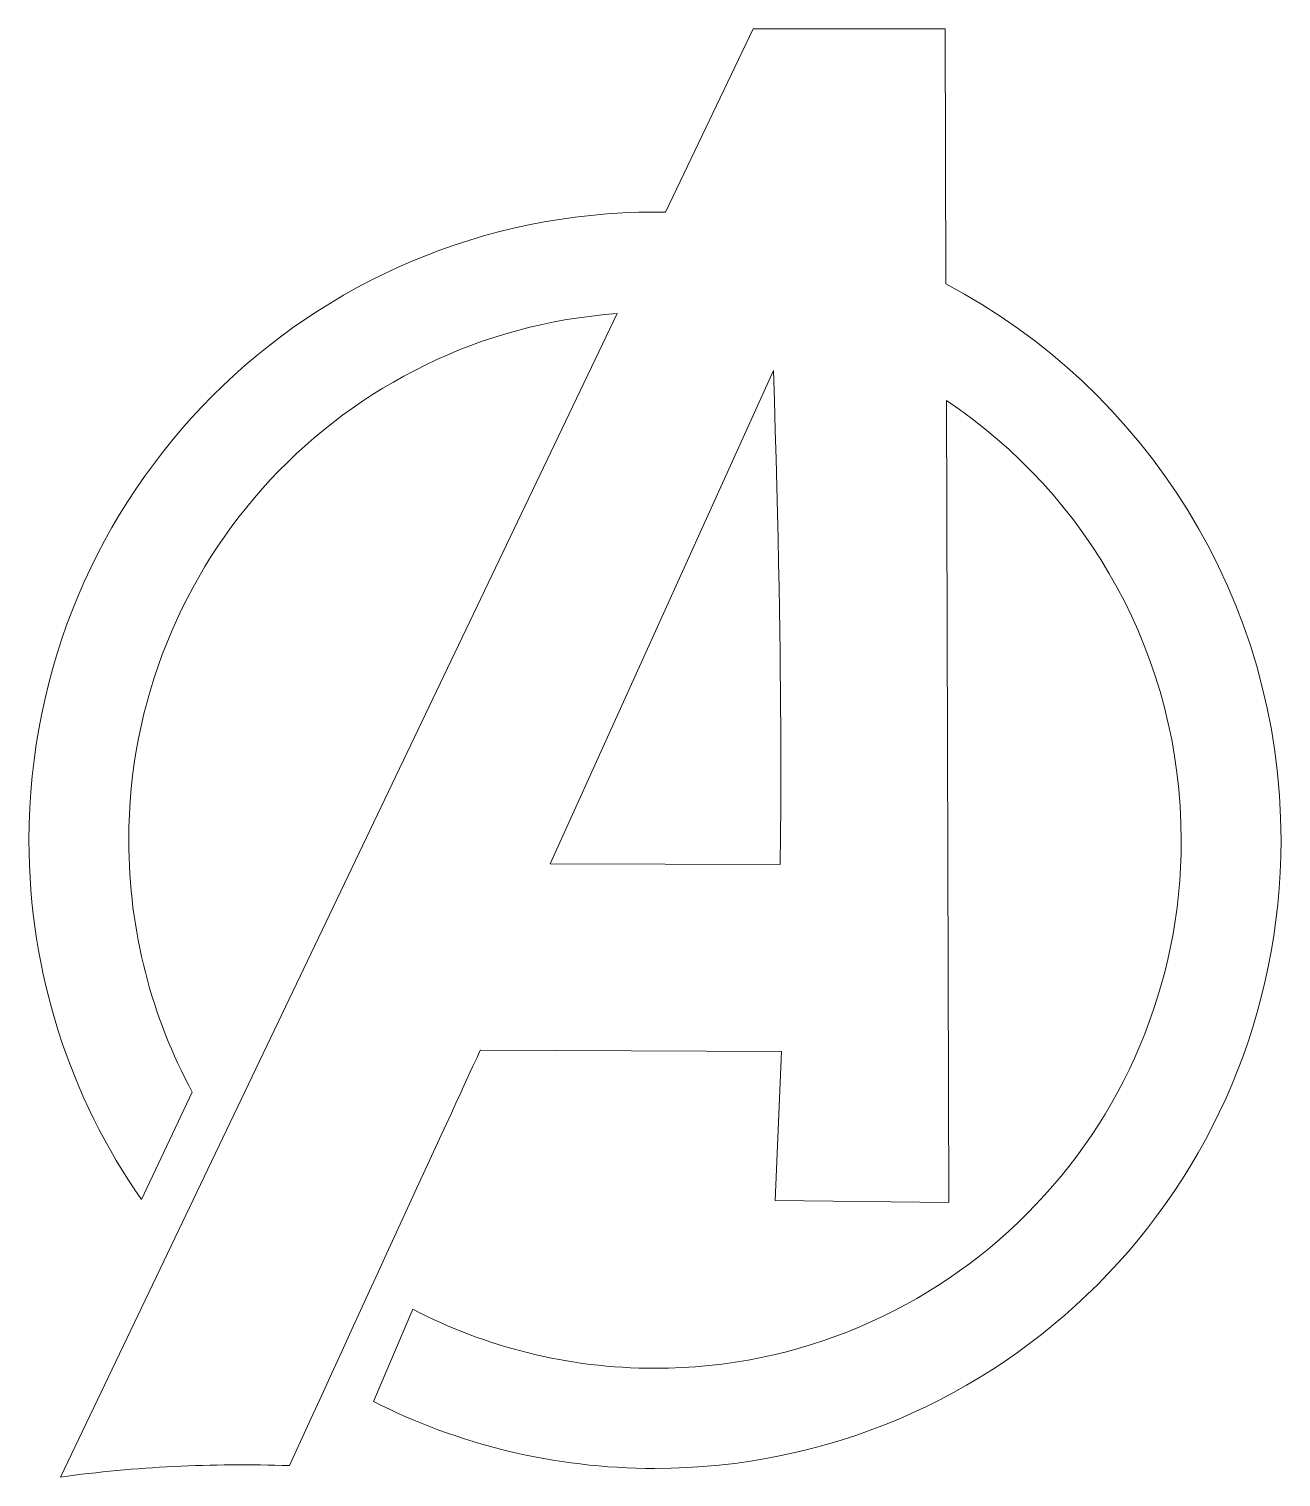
# Model space of a CAD drawing. Header units: centimetres. Extents: x -6.3 to 6.3, y -7.3 to 7.3.
import ezdxf

# ---------------------------------------------------------------- set-up
doc = ezdxf.new("R2010")
doc.units = ezdxf.units.CM
doc.header["$MEASUREMENT"] = 0
doc.layers.add('Layer 1', color=7, linetype='Continuous')

msp = doc.modelspace()

# ---------------------------------------------------------------- linework, layer by layer
at = {"layer": 'Layer 1', "color": 250, "lineweight": 18}
for points, knots in [([(2.91434, 7.2747), (2.91434, 7.2747), (2.92278, 4.71251), (2.92278, 4.71251), (2.92278, 4.71251), (2.92278, 4.71251), (2.92278, 4.71251), (4.92389, 3.65624), (6.28859, 1.54904), (6.28859, -0.87807), (6.28859, -0.87807), (6.28859, -0.87807), (6.28859, -0.87807), (6.28859, -4.36431), (3.47311, -7.19045), (0.00004, -7.19045), (0.00004, -7.19045), (0.00004, -7.19045), (0.00004, -7.19045), (-1.0168, -7.19045), (-1.9773, -6.9482), (-2.82719, -6.51808), (-2.82719, -6.51808), (-2.82719, -6.51808), (-2.82719, -6.51808), (-2.82719, -6.51808), (-2.43194, -5.59063), (-2.43194, -5.59063), (-2.43194, -5.59063), (-2.43194, -5.59063), (-2.43194, -5.59063), (-1.70392, -5.96992), (-0.87685, -6.18431), (0.00004, -6.18431), (0.00004, -6.18431), (0.00004, -6.18431), (0.00004, -6.18431), (2.91952, -6.18431), (5.28623, -3.80863), (5.28623, -0.87807), (5.28623, -0.87807), (5.28623, -0.87807), (5.28623, -0.87807), (5.28623, 0.96605), (4.34895, 2.59049), (2.9266, 3.54142), (2.9266, 3.54142), (2.9266, 3.54142), (2.9266, 3.54142), (2.9266, 3.54142), (2.95308, -4.51666), (2.95308, -4.51666), (2.95308, -4.51666), (2.95308, -4.51666), (2.95308, -4.51666), (2.95308, -4.51666), (1.20831, -4.49744), (1.20831, -4.49744), (1.20831, -4.49744), (1.20831, -4.49744), (1.20831, -4.49744), (1.20831, -4.49744), (1.27052, -3.00183), (1.27052, -3.00183), (1.27052, -3.00183), (1.27052, -3.00183), (1.27052, -3.00183), (1.27052, -3.00183), (-1.75404, -2.98753), (-1.75404, -2.98753), (-1.75404, -2.98753), (-1.75404, -2.98753), (-1.75404, -2.98753), (-1.75404, -2.98753), (-2.4762, -4.5484), (-3.67134, -7.16206), (-3.67134, -7.16206), (-3.67134, -7.16206), (-3.67134, -7.16206), (-4.45266, -7.13589), (-5.21955, -7.17423), (-5.97197, -7.2771), (-5.97197, -7.2771), (-5.97197, -7.2771), (-5.97197, -7.2771), (-5.97197, -7.2771), (-0.38034, 4.41461), (-0.38034, 4.41461), (-0.38034, 4.41461), (-0.38034, 4.41461), (-0.38034, 4.41461), (-3.12222, 4.21896), (-5.28612, 1.92407), (-5.28612, -0.87807), (-5.28612, -0.87807), (-5.28612, -0.87807), (-5.28612, -0.87807), (-5.28612, -1.79426), (-5.05478, -2.65623), (-4.64757, -3.4083), (-4.64757, -3.4083), (-4.64757, -3.4083), (-4.64757, -3.4083), (-4.64757, -3.4083), (-5.15903, -4.48844), (-5.15903, -4.48844), (-5.15903, -4.48844), (-5.15903, -4.48844), (-5.15903, -4.48844), (-5.87088, -3.46538), (-6.28848, -2.22068), (-6.28848, -0.87807), (-6.28848, -0.87807), (-6.28848, -0.87807), (-6.28848, -0.87807), (-6.28848, 2.60814), (-3.473, 5.43427), (0.00004, 5.43427), (0.00004, 5.43427), (0.00004, 5.43427), (0.00004, 5.43427), (0.03573, 5.43427), (0.07134, 5.43393), (0.10686, 5.43336), (0.10686, 5.43336), (0.10686, 5.43336), (0.10686, 5.43336), (0.10686, 5.43336), (0.98753, 7.2747), (0.98753, 7.2747), (0.98753, 7.2747), (0.98753, 7.2747), (0.98753, 7.2747), (0.98753, 7.2747), (2.91434, 7.2747), (2.91434, 7.2747)], [0, 0, 0, 0, 0.02222222, 0.02222222, 0.02222222, 0.04444444, 0.04444444, 0.04444444, 0.06666667, 0.06666667, 0.06666667, 0.08888889, 0.08888889, 0.08888889, 0.11111111, 0.11111111, 0.11111111, 0.13333333, 0.13333333, 0.13333333, 0.15555556, 0.15555556, 0.15555556, 0.17777778, 0.17777778, 0.17777778, 0.2, 0.2, 0.2, 0.22222222, 0.22222222, 0.22222222, 0.24444444, 0.24444444, 0.24444444, 0.26666667, 0.26666667, 0.26666667, 0.28888889, 0.28888889, 0.28888889, 0.31111111, 0.31111111, 0.31111111, 0.33333333, 0.33333333, 0.33333333, 0.35555556, 0.35555556, 0.35555556, 0.37777778, 0.37777778, 0.37777778, 0.4, 0.4, 0.4, 0.42222222, 0.42222222, 0.42222222, 0.44444444, 0.44444444, 0.44444444, 0.46666667, 0.46666667, 0.46666667, 0.48888889, 0.48888889, 0.48888889, 0.51111111, 0.51111111, 0.51111111, 0.53333333, 0.53333333, 0.53333333, 0.55555556, 0.55555556, 0.55555556, 0.57777778, 0.57777778, 0.57777778, 0.6, 0.6, 0.6, 0.62222222, 0.62222222, 0.62222222, 0.64444444, 0.64444444, 0.64444444, 0.66666667, 0.66666667, 0.66666667, 0.68888889, 0.68888889, 0.68888889, 0.71111111, 0.71111111, 0.71111111, 0.73333333, 0.73333333, 0.73333333, 0.75555556, 0.75555556, 0.75555556, 0.77777778, 0.77777778, 0.77777778, 0.8, 0.8, 0.8, 0.82222222, 0.82222222, 0.82222222, 0.84444444, 0.84444444, 0.84444444, 0.86666667, 0.86666667, 0.86666667, 0.88888889, 0.88888889, 0.88888889, 0.91111111, 0.91111111, 0.91111111, 0.93333333, 0.93333333, 0.93333333, 0.95555556, 0.95555556, 0.95555556, 0.97777778, 0.97777778, 0.97777778, 1, 1, 1, 1]), ([(1.18956, 3.84232), (1.29816, 0.53194), (1.2566, -1.12284), (1.2566, -1.12284), (1.2566, -1.12284), (1.2566, -1.12284), (1.2566, -1.12284), (1.2566, -1.12284), (-1.05368, -1.11367), (-1.05368, -1.11367), (-1.05368, -1.11367), (-1.05368, -1.11367), (-1.05368, -1.11367), (-1.05368, -1.11367), (1.18956, 3.84232), (1.18956, 3.84232)], [0, 0, 0, 0, 0.2, 0.2, 0.2, 0.4, 0.4, 0.4, 0.6, 0.6, 0.6, 0.8, 0.8, 0.8, 1, 1, 1, 1])]:
    msp.add_open_spline(points, degree=3, knots=knots, dxfattribs=at)

doc.saveas('drawing.dxf')
